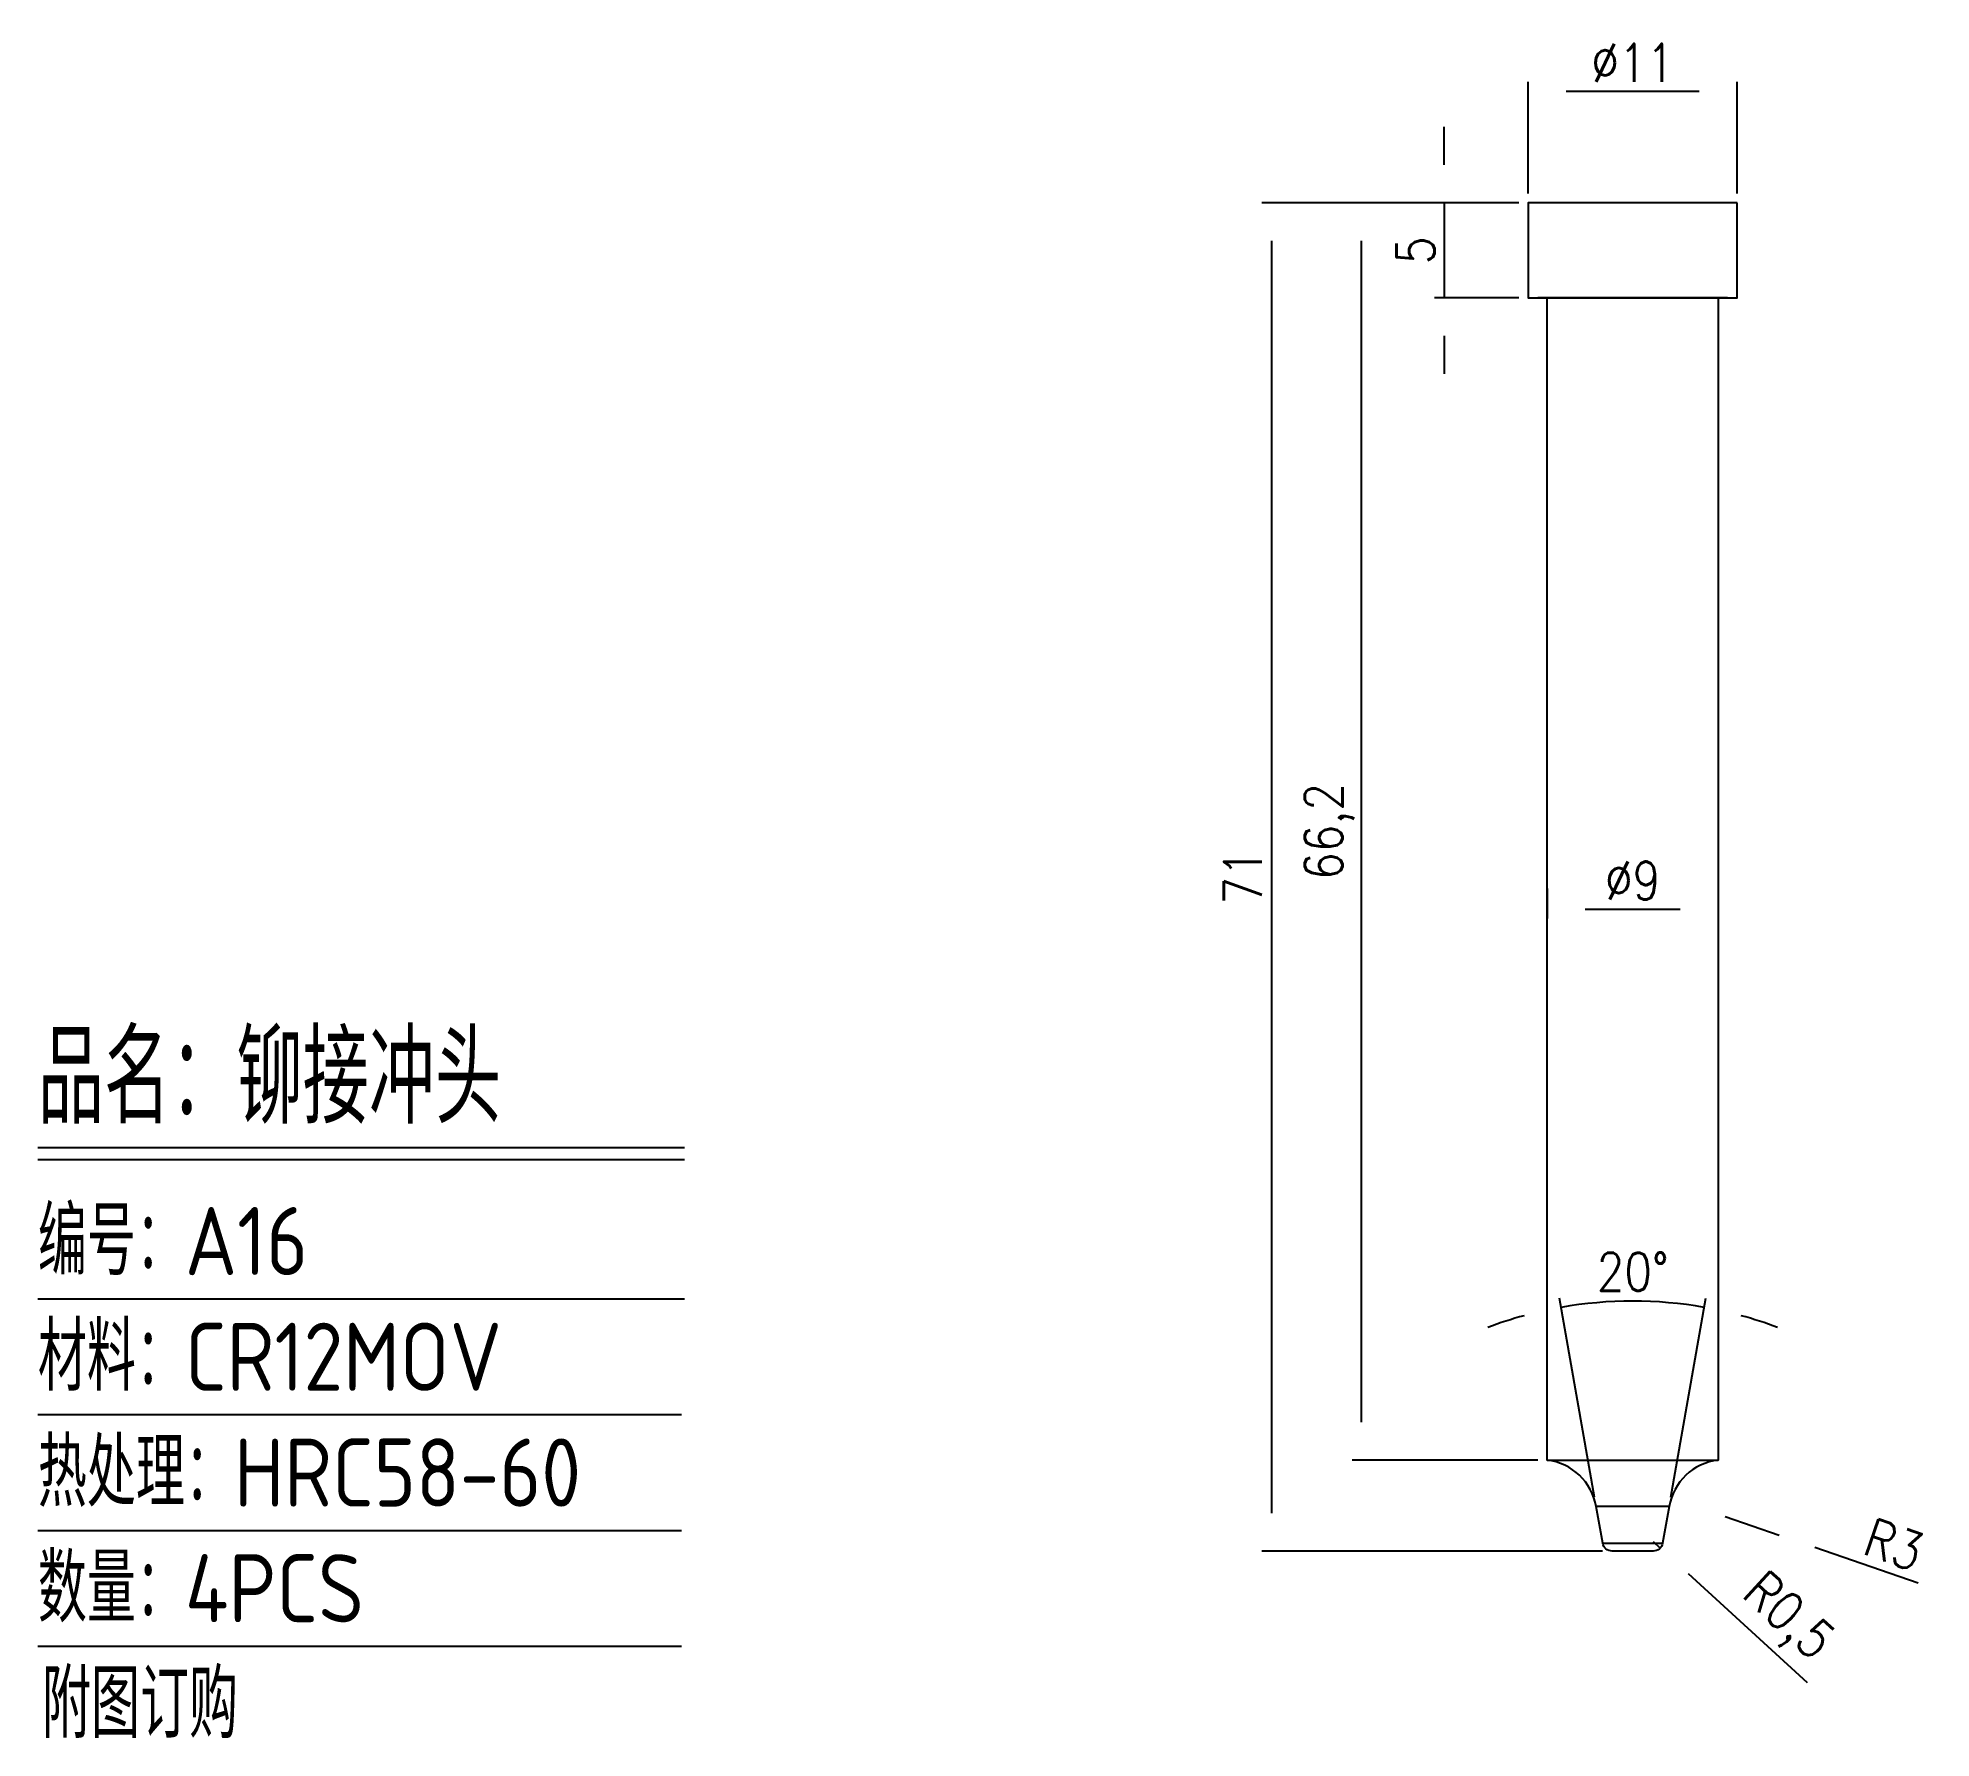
# Model space of a CAD drawing. Header units: millimetres. Extents: x 4273.6 to 4373.3, y -1955.8 to -1866.2.
import ezdxf

# ---------------------------------------------------------------- set-up
doc = ezdxf.new("R2010")
doc.units = ezdxf.units.MM
doc.layers.add('DIM', color=4, linetype='Continuous')
doc.layers.add('PRESS_D', color=5, linetype='Continuous')
doc.styles.add('gbenor', font='gbenor.shx', dxfattribs={"bigfont": 'gbcbig.shx'})
doc.styles.get("Standard").update_dxf_attribs({"font": 'txt.shx', "width": 0.85, "bigfont": 'ctxt.shx'})
doc.dimstyles.new('T-2-WX', dxfattribs={"dimtxt": 2, "dimasz": 2, "dimexe": 0.5, "dimexo": 0.5, "dimgap": 0.5, "dimtad": 1, "dimtxsty": 'Standard', "dimblk": 'OPEN30', "dimcen": 0, "dimazin": 3, "dimtfac": 1, "dimtmove": 0, "dimatfit": 3, "dimldrblk": 'OPEN30', "dimlwd": -1, "dimlwe": -1})

# ---------------------------------------------------------------- blocks, each defined once
blk = doc.blocks.new('*D7579')
at = {"layer": 'Defpoints', "color": 0}
for p in [(4352.102, -1874.903), (4338.58, -1945.9), (4356.514, -1945.9)]:
    blk.add_point(p, dxfattribs=at)
at = {"layer": 'DIM', "color": 0}
for p, q in [((4351.602, -1874.903), (4338.08, -1874.903)), ((4338.58, -1876.903), (4338.58, -1943.9)), ((4356.014, -1945.9), (4338.08, -1945.9))]:
    blk.add_line(p, q, dxfattribs=at)
at = {"layer": 'DIM', "color": 0, "insert": (4337.08, -1910.401), "char_height": 2, "attachment_point": 5, "rotation": 90}
blk.add_mtext('71', dxfattribs=at)
blk = doc.blocks.new('_Open30')
blk = doc.blocks.new('*D7580')
at = {"layer": 'Defpoints', "color": 0}
for p in [(4352.102, -1874.903), (4347.669, -1879.903), (4352.099, -1879.903)]:
    blk.add_point(p, dxfattribs=at)
at = {"layer": 'DIM', "color": 0}
for p, q in [((4347.669, -1872.903), (4347.669, -1870.903)), ((4351.602, -1874.903), (4347.169, -1874.903)), ((4347.669, -1874.903), (4347.669, -1879.903)), ((4351.599, -1879.903), (4347.169, -1879.903)), ((4347.669, -1881.903), (4347.669, -1883.903))]:
    blk.add_line(p, q, dxfattribs=at)
at = {"layer": 'DIM', "color": 0, "insert": (4346.169, -1877.403), "char_height": 2, "attachment_point": 5, "rotation": 90}
blk.add_mtext('5', dxfattribs=at)
blk = doc.blocks.new('*D7581')
at = {"layer": 'Defpoints', "color": 0}
for p in [(4363.102, -1869.026), (4352.102, -1874.903), (4363.102, -1874.908)]:
    blk.add_point(p, dxfattribs=at)
at = {"layer": 'DIM', "color": 0}
for p, q in [((4352.102, -1874.403), (4352.102, -1868.526)), ((4354.102, -1869.026), (4361.102, -1869.026)), ((4363.102, -1874.408), (4363.102, -1868.526))]:
    blk.add_line(p, q, dxfattribs=at)
at = {"layer": 'DIM', "color": 0, "insert": (4357.602, -1867.526), "char_height": 2, "attachment_point": 5}
blk.add_mtext('%%c11', dxfattribs=at)
blk = doc.blocks.new('*D7582')
at = {"layer": 'Defpoints', "color": 0}
for p in [(4353.099, -1910.504), (4362.099, -1910.504), (4362.099, -1912.091)]:
    blk.add_point(p, dxfattribs=at)
at = {"layer": 'DIM', "color": 0}
for p, q in [((4353.099, -1911.004), (4353.099, -1912.591)), ((4362.099, -1911.004), (4362.099, -1912.591)), ((4355.099, -1912.091), (4360.099, -1912.091))]:
    blk.add_line(p, q, dxfattribs=at)
at = {"layer": 'DIM', "color": 0, "insert": (4357.599, -1910.591), "char_height": 2, "attachment_point": 5}
blk.add_mtext('%%c9', dxfattribs=at)
blk = doc.blocks.new('*D7583')
at = {"layer": 'Defpoints', "color": 0}
for p in [(4343.324, -1874.903), (4352.102, -1874.903), (4353.099, -1941.105)]:
    blk.add_point(p, dxfattribs=at)
at = {"layer": 'DIM', "color": 0}
for p, q in [((4351.602, -1874.903), (4342.824, -1874.903)), ((4343.324, -1939.105), (4343.324, -1876.903)), ((4352.599, -1941.105), (4342.824, -1941.105))]:
    blk.add_line(p, q, dxfattribs=at)
at = {"layer": 'DIM', "color": 0, "insert": (4341.633, -1908.004), "char_height": 2, "attachment_point": 5, "rotation": 90}
blk.add_mtext('66,2', dxfattribs=at)
blk = doc.blocks.new('*D7584')
at = {"layer": 'Defpoints', "color": 0}
for p in [(4358.684, -1945.4), (4359.053, -1945.738)]:
    blk.add_point(p, dxfattribs=at)
at = {"layer": 'DIM', "color": 0}
for p, q in [((4358.684, -1945.4), (4359.053, -1945.738)), ((4360.528, -1947.088), (4366.792, -1952.821))]:
    blk.add_line(p, q, dxfattribs=at)
at = {"layer": 'DIM', "color": 0, "insert": (4365.653, -1949.488), "char_height": 2, "attachment_point": 5, "rotation": 317.53285}
blk.add_mtext('R0,5', dxfattribs=at)
blk = doc.blocks.new('*D7585')
at = {"layer": 'Defpoints', "color": 0}
for p in [(4362.47, -1944.082), (4365.306, -1945.062)]:
    blk.add_point(p, dxfattribs=at)
at = {"layer": 'DIM', "color": 0}
for p, q in [((4362.47, -1944.082), (4365.306, -1945.062)), ((4372.633, -1947.593), (4367.196, -1945.715))]:
    blk.add_line(p, q, dxfattribs=at)
at = {"layer": 'DIM', "color": 0, "insert": (4371.35, -1945.562), "char_height": 2, "attachment_point": 5, "rotation": 340.94494}
blk.add_mtext('R3', dxfattribs=at)
blk = doc.blocks.new('*D7586')
at = {"layer": 'Defpoints', "color": 0}
for p in [(4358.86, -1932.774), (4355.68, -1943.561), (4359.516, -1943.561), (4356.019, -1945.487), (4359.176, -1945.487)]:
    blk.add_point(p, dxfattribs=at)
at = {"layer": 'DIM', "color": 0}
for p, q in [((4355.593, -1943.069), (4353.742, -1932.574)), ((4359.603, -1943.069), (4361.453, -1932.574))]:
    blk.add_line(p, q, dxfattribs=at)
for start, end in [(80, 100), (105.28214, 110.56428), (69.43572, 74.71786)]:
    blk.add_arc((4357.598, -1954.439), 21.702, start, end, dxfattribs=at)
at = {"layer": 'DIM', "color": 0, "insert": (4357.598, -1931.189), "char_height": 2, "attachment_point": 5}
blk.add_mtext('20%%d', dxfattribs=at)

msp = doc.modelspace()

# ---------------------------------------------------------------- linework, layer by layer
at = {"layer": 'DIM', "color": 4, "linetype": 'Continuous', "lineweight": 25}
for p, q in [((4273.628, -1924.644), (4307.672, -1924.644)), ((4273.628, -1925.271), (4307.672, -1925.271)), ((4273.628, -1932.621), (4307.672, -1932.621)), ((4273.628, -1938.716), (4307.524, -1938.716)), ((4273.628, -1944.811), (4307.524, -1944.811)), ((4273.628, -1950.906), (4307.524, -1950.906))]:
    msp.add_line(p, q, dxfattribs=at)
at = {"layer": 'PRESS_D', "color": 3, "linetype": 'Continuous'}
for p, q in [((4362.099, -1879.907), (4353.099, -1879.903)), ((4353.099, -1941.105), (4362.099, -1941.105)), ((4359.516, -1943.561), (4355.68, -1943.561)), ((4359.18, -1945.497), (4356.021, -1945.497))]:
    msp.add_line(p, q, dxfattribs=at)
at = {"layer": 'PRESS_D', "color": 3, "linetype": 'Continuous', "flags": 128}
msp.add_lwpolyline([(4363.102, -1874.907), (4352.102, -1874.903), (4352.099, -1879.903), (4363.099, -1879.907)], close=True, dxfattribs=at)
at = {"layer": 'PRESS_D', "color": 3, "linetype": 'Continuous'}
msp.add_lwpolyline([(4362.599, -1879.907), (4352.599, -1879.903)], dxfattribs=at)
msp.add_lwpolyline([(4362.099, -1879.907), (4362.099, -1941.105, 0.329269), (4359.516, -1943.561), (4359.176, -1945.487, -0.36397), (4358.684, -1945.9), (4356.512, -1945.9, -0.36397), (4356.019, -1945.487), (4355.68, -1943.561, 0.328969), (4353.099, -1941.106), (4353.099, -1879.903)], format="xyb", dxfattribs=at)

# ---------------------------------------------------------------- texts
at = {"layer": 'DIM', "color": 3, "linetype": 'Continuous', "lineweight": 25, "style": 'gbenor'}
for s, height, p in [('品名：铆接冲头', 4.8402, (4273.628, -1923.389)), ('编号：A16', 3.5853, (4273.628, -1931.366)), ('材料：CR12MOV', 3.5853, (4273.628, -1937.461)), ('热处理：HRC58-60', 3.58531, (4273.628, -1943.556)), ('数量：4PCS', 3.5853, (4273.628, -1949.651)), ('附图订购', 3.5853, (4273.846, -1955.746))]:
    msp.add_text(s, height=height, dxfattribs=at).set_placement(p)

# ---------------------------------------------------------------- dimensions: what is measured, and where the dimension line sits
at = {"layer": 'DIM'}
for base, p1, p2, picture, middle in [((4363.102, -1869.026), (4352.102, -1874.903), (4363.102, -1874.908), '*D7581', (4357.602, -1867.526)), ((4362.099, -1912.091), (4353.099, -1910.504), (4362.099, -1910.504), '*D7582', (4357.599, -1910.591))]:
    dim = msp.add_linear_dim(base=base, p1=p1, p2=p2, text='%%c<>', dimstyle='T-2-WX', dxfattribs=at)
    dim.commit()
    dim.dimension.update_dxf_attribs({"geometry": picture, "text_midpoint": middle})
for base, p1, p2, picture, middle in [((4347.669, -1879.903), (4352.102, -1874.903), (4352.099, -1879.903), '*D7580', (4346.169, -1877.403)), ((4338.58, -1945.9), (4352.102, -1874.903), (4356.514, -1945.9), '*D7579', (4337.08, -1910.401)), ((4343.324, -1874.903), (4353.099, -1941.105), (4352.102, -1874.903), '*D7583', (4341.633, -1908.004))]:
    dim = msp.add_linear_dim(base=base, p1=p1, p2=p2, angle=90, dimstyle='T-2-WX', dxfattribs=at)
    dim.commit()
    dim.dimension.update_dxf_attribs({"geometry": picture, "text_midpoint": middle})
dim = msp.add_angular_dim_2l(base=(4358.8596, -1932.7735), line1=((4359.5157, -1943.5613), (4359.1762, -1945.4869)), line2=((4356.0194, -1945.4869), (4355.6798, -1943.5613)), dimstyle='T-2-WX', dxfattribs=at)
dim.commit()
dim.dimension.update_dxf_attribs({"geometry": '*D7586', "text_midpoint": (4357.5978, -1931.1892)})
dim = msp.add_radius_dim(center=(4362.47, -1944.082), mpoint=(4365.306, -1945.062), dimstyle='T-2-WX', dxfattribs=at)
dim.commit()
dim.dimension.update_dxf_attribs({"geometry": '*D7585', "text_midpoint": (4371.35, -1945.562)})
dim = msp.add_radius_dim(center=(4358.684, -1945.4), mpoint=(4359.053, -1945.738), dimstyle='T-2-WX', dxfattribs=at)
dim.commit()
dim.dimension.update_dxf_attribs({"geometry": '*D7584', "text_midpoint": (4364.512, -1950.735), "dimtype": 164})

doc.saveas('drawing.dxf')
